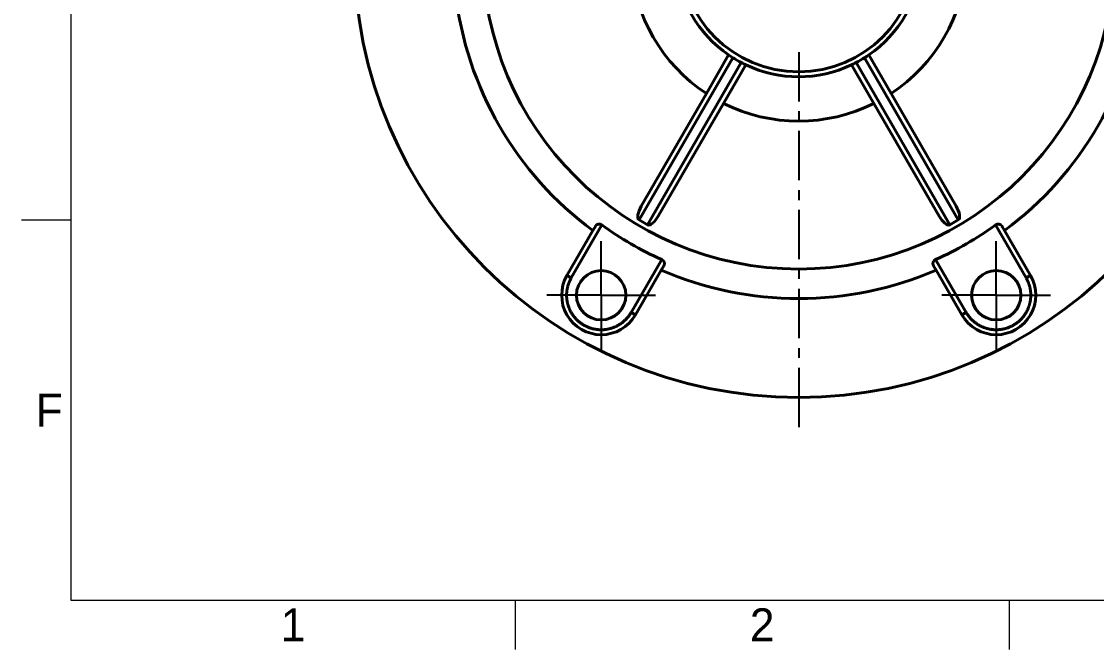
# Model space of a CAD drawing. Header units: millimetres. Extents: x 15 to 415, y 5 to 292.
# Drawn here: x 15 to 123.9, y 5 to 68.6 of the extents above; entities that cross this region are included whole.
import ezdxf

# ---------------------------------------------------------------- set-up
doc = ezdxf.new("R2010")
doc.units = ezdxf.units.MM
doc.linetypes.add('CenterLine', pattern=[8, 5, -1, 1, -1])
for name, color, linetype in [('Annotations', 7, 'Continuous'), ('Border', 7, 'Continuous'), ('Geometries', 7, 'Continuous')]:
    doc.layers.add(name, color=color, linetype=linetype)
doc.styles.add('Shapr5', font='txt', dxfattribs={"height": 3.3495})

# ---------------------------------------------------------------- blocks, each defined once
blk = doc.blocks.new('*U3')
at = {"layer": 'Annotations', "linetype": 'CenterLine', "lineweight": -3}
for p, q in [((93.7, 120.55), (93.7, 123.55)), ((93.7, 85.55), (93.7, 120.55)), ((48.7, 75.55), (45.38, 75.55)), ((83.7, 75.55), (48.7, 75.55)), ((103.7, 75.55), (138.7, 75.55)), ((138.7, 75.55), (141.7, 75.55)), ((93.7, 65.55), (93.7, 30.55)), ((93.7, 30.55), (93.7, 27.55))]:
    blk.add_line(p, q, dxfattribs=at)
at = {"layer": 'Annotations', "linetype": 'Continuous', "lineweight": -3}
for q in [(93.7, 80.55), (88.7, 75.55), (93.7, 70.55), (98.7, 75.55)]:
    blk.add_line((93.7, 75.55), q, dxfattribs=at)
blk = doc.blocks.new('*U8')
at = {"layer": 'Annotations', "linetype": 'CenterLine', "lineweight": -3}
for p, q in [((113.7, 43.4), (113.7, 46.4)), ((111.2, 40.9), (108.2, 40.9)), ((116.2, 40.9), (119.2, 40.9)), ((113.7, 38.4), (113.7, 35.4))]:
    blk.add_line(p, q, dxfattribs=at)
at = {"layer": 'Annotations', "linetype": 'Continuous', "lineweight": -3}
for q in [(113.7, 45.9), (108.7, 40.9), (113.7, 35.9), (118.7, 40.9)]:
    blk.add_line((113.7, 40.9), q, dxfattribs=at)
blk = doc.blocks.new('*U9')
at = {"layer": 'Annotations', "linetype": 'CenterLine', "lineweight": -3}
for p, q in [((73.7, 43.4), (73.7, 46.4)), ((71.2, 40.9), (68.2, 40.9)), ((76.2, 40.9), (79.2, 40.9)), ((73.7, 38.4), (73.7, 35.4))]:
    blk.add_line(p, q, dxfattribs=at)
at = {"layer": 'Annotations', "linetype": 'Continuous', "lineweight": -3}
for q in [(73.7, 45.9), (68.7, 40.9), (73.7, 35.9), (78.7, 40.9)]:
    blk.add_line((73.7, 40.9), q, dxfattribs=at)

msp = doc.modelspace()

# ---------------------------------------------------------------- linework, layer by layer
at = {"layer": 'Border', "linetype": 'Continuous', "lineweight": 15}
for p, q in [((20, 287), (20, 10)), ((20, 48.5), (15, 48.5)), ((20, 10), (410, 10)), ((65, 10), (65, 5)), ((115, 10), (115, 5))]:
    msp.add_line(p, q, dxfattribs=at)
at = {"layer": 'Geometries', "linetype": 'Continuous', "lineweight": 40}
for p, q in [((87.0193, 64.9793), (77.5326, 48.548)), ((78.3987, 48.048), (87.8853, 64.4793)), ((84.346, 61.349), (86.6013, 65.2553)), ((88.3333, 64.2553), (86.078, 60.349)), ((101.3165, 60.349), (99.0612, 64.2553)), ((99.5093, 64.4793), (108.9959, 48.048)), ((109.8619, 48.548), (100.3753, 64.9793)), ((100.7933, 65.2553), (103.0486, 61.349)), ((77.7529, 49.9295), (84.346, 61.349)), ((103.0486, 61.349), (109.6416, 49.9295)), ((86.078, 60.349), (79.4849, 48.9295)), ((107.9096, 48.9295), (101.3165, 60.349)), ((73.7649, 48.022), (70.6662, 42.6549)), ((77.5326, 48.548), (78.3987, 48.048)), ((108.9959, 48.048), (109.8619, 48.548)), ((116.7284, 42.6549), (113.6297, 48.022)), ((70.2332, 42.9049), (72.8562, 47.4482)), ((72.8562, 47.4482), (73.1079, 47.8841)), ((114.2867, 47.8841), (114.5383, 47.4482)), ((114.5383, 47.4482), (117.1614, 42.9049)), ((76.7284, 39.1549), (79.8271, 44.522)), ((80.0361, 43.8841), (79.7844, 43.4482)), ((107.6101, 43.4482), (107.3584, 43.8841)), ((107.5675, 44.522), (110.6662, 39.1549)), ((70.6662, 42.6549), (70.2332, 42.9049)), ((79.7844, 43.4482), (77.1614, 38.9049)), ((110.2332, 38.9049), (107.6101, 43.4482)), ((116.7284, 42.6549), (117.1614, 42.9049)), ((76.7284, 39.1549), (77.1614, 38.9049)), ((110.6662, 39.1549), (110.2332, 38.9049))]:
    msp.add_line(p, q, dxfattribs=at)
at = {"layer": 'Geometries', "linetype": 'Continuous', "lineweight": 40, "flags": 128}
for points in [[(73.1079, 47.8841), (73.1174, 47.8999), (73.1275, 47.9153), (73.1381, 47.9303), (73.1493, 47.9449), (73.1586, 47.9563), (73.1683, 47.9673), (73.1784, 47.9781), (73.1888, 47.9886), (73.1996, 47.9988), (73.2113, 48.0092), (73.2234, 48.0191), (73.2359, 48.0287), (73.2488, 48.0379), (73.2621, 48.0467), (73.2728, 48.0533), (73.2837, 48.0596), (73.2949, 48.0656), (73.3064, 48.0713), (73.3181, 48.0767), (73.33, 48.0818), (73.3422, 48.0865), (73.3546, 48.091), (73.3678, 48.0952), (73.3812, 48.099), (73.3949, 48.1024), (73.4088, 48.1054), (73.4214, 48.1077), (73.4341, 48.1096), (73.447, 48.1111), (73.4601, 48.1123), (73.4733, 48.113), (73.4871, 48.1134), (73.501, 48.1133), (73.515, 48.1128), (73.5293, 48.1118), (73.5436, 48.1103), (73.5579, 48.1083), (73.5723, 48.1059), (73.5868, 48.1029), (73.6013, 48.0995), (73.6132, 48.0963), (73.6252, 48.0927), (73.6371, 48.0887), (73.649, 48.0845), (73.6609, 48.0798), (73.6742, 48.0742), (73.6875, 48.0681), (73.7006, 48.0616), (73.7135, 48.0547), (73.7267, 48.0471), (73.7396, 48.0392), (73.7524, 48.0308), (73.7649, 48.022)], [(113.6297, 48.022), (113.6425, 48.031), (113.6556, 48.0396), (113.6689, 48.0478), (113.6824, 48.0555), (113.6938, 48.0615), (113.7052, 48.0672), (113.7167, 48.0726), (113.7283, 48.0776), (113.74, 48.0824), (113.7542, 48.0876), (113.7684, 48.0924), (113.7826, 48.0966), (113.7968, 48.1004), (113.8114, 48.1037), (113.8259, 48.1066), (113.8404, 48.1089), (113.8548, 48.1107), (113.8691, 48.1121), (113.8834, 48.113), (113.8975, 48.1134), (113.9114, 48.1133), (113.9252, 48.1129), (113.9392, 48.1119), (113.953, 48.1105), (113.9665, 48.1087), (113.9799, 48.1065), (113.9931, 48.1039), (114.0074, 48.1005), (114.0215, 48.0967), (114.0353, 48.0925), (114.0489, 48.0878), (114.0621, 48.0828), (114.075, 48.0773), (114.0877, 48.0715), (114.1001, 48.0653), (114.1128, 48.0585), (114.1251, 48.0512), (114.1372, 48.0436), (114.149, 48.0357), (114.1629, 48.0256), (114.1763, 48.015), (114.1893, 48.0039), (114.2018, 47.9924), (114.2139, 47.9805), (114.2254, 47.9682), (114.2366, 47.9555), (114.2472, 47.9425), (114.2578, 47.9284), (114.2679, 47.914), (114.2776, 47.8992), (114.2867, 47.8841)], [(79.8271, 44.522), (79.8413, 44.5154), (79.8552, 44.5084), (79.869, 44.5009), (79.8824, 44.493), (79.8933, 44.4863), (79.904, 44.4792), (79.9144, 44.4719), (79.9246, 44.4644), (79.9345, 44.4567), (79.9461, 44.447), (79.9573, 44.4371), (79.9681, 44.4269), (79.9785, 44.4164), (79.9887, 44.4055), (79.9984, 44.3943), (80.0077, 44.383), (80.0164, 44.3714), (80.0248, 44.3597), (80.0327, 44.3478), (80.0401, 44.3358), (80.047, 44.3237), (80.0535, 44.3115), (80.0596, 44.2989), (80.0653, 44.2863), (80.0706, 44.2736), (80.0753, 44.2609), (80.0797, 44.2482), (80.0839, 44.2341), (80.0877, 44.22), (80.0909, 44.2059), (80.0936, 44.1919), (80.0959, 44.1779), (80.0976, 44.164), (80.0989, 44.1501), (80.0998, 44.1363), (80.1002, 44.1219), (80.1001, 44.1075), (80.0996, 44.0933), (80.0986, 44.0792), (80.0967, 44.062), (80.0943, 44.0451), (80.0912, 44.0283), (80.0875, 44.0117), (80.0832, 43.9953), (80.0784, 43.9792), (80.0729, 43.9632), (80.0669, 43.9475), (80.0601, 43.9312), (80.0527, 43.9153), (80.0447, 43.8995), (80.0361, 43.8841)], [(107.3584, 43.8841), (107.3495, 43.9002), (107.3412, 43.9166), (107.3335, 43.9333), (107.3265, 43.9503), (107.3213, 43.9641), (107.3166, 43.978), (107.3122, 43.9921), (107.3084, 44.0064), (107.3049, 44.0208), (107.3018, 44.0361), (107.2992, 44.0516), (107.2972, 44.0673), (107.2957, 44.083), (107.2947, 44.0989), (107.2944, 44.1115), (107.2944, 44.1241), (107.2948, 44.1368), (107.2956, 44.1496), (107.2967, 44.1624), (107.2983, 44.1753), (107.3003, 44.1882), (107.3027, 44.2012), (107.3056, 44.2147), (107.309, 44.2283), (107.3129, 44.2418), (107.3173, 44.2554), (107.3216, 44.2674), (107.3263, 44.2793), (107.3314, 44.2913), (107.3369, 44.3032), (107.3429, 44.315), (107.3494, 44.3271), (107.3565, 44.3391), (107.364, 44.351), (107.372, 44.3628), (107.3804, 44.3745), (107.3892, 44.3859), (107.3986, 44.3972), (107.4084, 44.4082), (107.4186, 44.4191), (107.4274, 44.4278), (107.4365, 44.4364), (107.4458, 44.4447), (107.4555, 44.4529), (107.4654, 44.4609), (107.477, 44.4696), (107.4889, 44.478), (107.501, 44.4861), (107.5135, 44.4939), (107.5266, 44.5015), (107.54, 44.5087), (107.5537, 44.5156), (107.5675, 44.522)], [(70.6662, 42.6549), (70.643, 42.6141), (70.6203, 42.573), (70.5982, 42.5316), (70.5767, 42.4898), (70.5557, 42.4478), (70.5353, 42.4055), (70.5155, 42.363), (70.4962, 42.3202), (70.4775, 42.2771), (70.4594, 42.2338), (70.4419, 42.1902), (70.425, 42.1464), (70.4086, 42.1024), (70.3928, 42.0582), (70.3777, 42.0138), (70.3631, 41.9692), (70.3491, 41.9243), (70.3357, 41.8793), (70.3221, 41.8311), (70.3092, 41.7826), (70.297, 41.734), (70.2854, 41.6852), (70.2746, 41.6363), (70.2644, 41.5872), (70.2553, 41.5397), (70.2469, 41.4921), (70.2391, 41.4443), (70.232, 41.3965), (70.2255, 41.3486), (70.2197, 41.3006), (70.2146, 41.2525), (70.2101, 41.2043), (70.2063, 41.1561), (70.2032, 41.1079), (70.2007, 41.0596), (70.1989, 41.0113), (70.1978, 40.9629), (70.1973, 40.9146), (70.1975, 40.8662), (70.1984, 40.8178), (70.1999, 40.7695), (70.2021, 40.7212), (70.2044, 40.6824), (70.2071, 40.6437), (70.2102, 40.6049), (70.2138, 40.5662), (70.2177, 40.5275), (70.2222, 40.4888), (70.227, 40.4502), (70.2323, 40.4116), (70.2394, 40.3638), (70.2472, 40.3162), (70.2556, 40.2686), (70.2647, 40.2211), (70.2745, 40.1738), (70.2849, 40.1267), (70.296, 40.0797), (70.3077, 40.0328), (70.32, 39.9861), (70.333, 39.9396), (70.3467, 39.8932), (70.361, 39.8471), (70.3759, 39.8011), (70.3914, 39.7554), (70.4076, 39.7099), (70.4244, 39.6646), (70.4419, 39.6195), (70.4599, 39.5747), (70.4749, 39.5389), (70.4902, 39.5033), (70.506, 39.4678), (70.5221, 39.4325), (70.5387, 39.3973), (70.5556, 39.3623), (70.5729, 39.3275), (70.5907, 39.2929), (70.6132, 39.2502), (70.6363, 39.2078), (70.6601, 39.1657), (70.6844, 39.1239), (70.7092, 39.0825), (70.7347, 39.0414), (70.7607, 39.0007), (70.7872, 38.9603), (70.8143, 38.9204), (70.842, 38.8807), (70.8702, 38.8415), (70.899, 38.8027), (70.9282, 38.7643), (70.958, 38.7263), (70.9884, 38.6886), (71.0192, 38.6515), (71.0506, 38.6147), (71.0825, 38.5784), (71.1084, 38.5496), (71.1347, 38.521), (71.1613, 38.4927), (71.1882, 38.4648), (71.2155, 38.437), (71.2431, 38.4096), (71.2709, 38.3825), (71.2991, 38.3557), (71.3345, 38.3228), (71.3704, 38.2905), (71.4067, 38.2586), (71.4435, 38.2272), (71.4807, 38.1964), (71.5183, 38.166), (71.5563, 38.1362), (71.5947, 38.1069), (71.6335, 38.0782), (71.6727, 38.0499), (71.7123, 38.0223), (71.7523, 37.9951), (71.7926, 37.9686), (71.8334, 37.9425), (71.8744, 37.9171), (71.9158, 37.8922), (71.9576, 37.8679), (71.9997, 37.8442), (72.0337, 37.8255), (72.068, 37.8073), (72.1024, 37.7894), (72.1371, 37.7719), (72.172, 37.7548), (72.2071, 37.738), (72.2424, 37.7217), (72.2778, 37.7057), (72.3221, 37.6864), (72.3667, 37.6678), (72.4115, 37.6497), (72.4566, 37.6323), (72.5019, 37.6154), (72.5474, 37.5993), (72.5932, 37.5837), (72.6391, 37.5688), (72.6853, 37.5545), (72.7316, 37.5408), (72.7782, 37.5278), (72.8249, 37.5154), (72.8717, 37.5037), (72.9188, 37.4926), (72.966, 37.4822), (73.0133, 37.4724), (73.0608, 37.4633), (73.1083, 37.4548), (73.1466, 37.4485), (73.185, 37.4426), (73.2234, 37.4372), (73.2619, 37.4321), (73.3005, 37.4275), (73.3392, 37.4233), (73.3779, 37.4195), (73.4166, 37.4162), (73.4648, 37.4127), (73.5131, 37.4098), (73.5614, 37.4076), (73.6097, 37.406), (73.658, 37.4052), (73.7064, 37.405), (73.7547, 37.4054), (73.803, 37.4066), (73.8513, 37.4084), (73.8996, 37.4108), (73.9478, 37.414), (73.996, 37.4178), (74.0441, 37.4222), (74.0922, 37.4273), (74.1402, 37.4331), (74.1881, 37.4396), (74.2359, 37.4467), (74.2836, 37.4544), (74.3218, 37.4611), (74.36, 37.4683), (74.3981, 37.4758), (74.4361, 37.4838), (74.4741, 37.4922), (74.512, 37.5011), (74.5498, 37.5103), (74.5874, 37.52), (74.6341, 37.5326), (74.6806, 37.5459), (74.7269, 37.5598), (74.773, 37.5744), (74.8189, 37.5895), (74.8646, 37.6053), (74.9101, 37.6218), (74.9553, 37.6389), (75.0003, 37.6566), (75.0451, 37.6749), (75.0896, 37.6938), (75.1338, 37.7134), (75.1777, 37.7335), (75.2214, 37.7543), (75.2648, 37.7756), (75.3079, 37.7976), (75.3506, 37.8201), (75.3931, 37.8432), (75.427, 37.8623), (75.4606, 37.8816), (75.4941, 37.9014), (75.5273, 37.9215), (75.5604, 37.9421), (75.5932, 37.963), (75.6258, 37.9842), (75.6582, 38.0058), (75.698, 38.0332), (75.7375, 38.0611), (75.7766, 38.0895), (75.8153, 38.1185), (75.8535, 38.148), (75.8914, 38.1781), (75.9288, 38.2086), (75.9659, 38.2397), (76.0024, 38.2713), (76.0386, 38.3034), (76.0743, 38.3359), (76.1095, 38.369), (76.1443, 38.4026), (76.1786, 38.4366), (76.2125, 38.4711), (76.2458, 38.5061), (76.2787, 38.5415), (76.3111, 38.5774), (76.3368, 38.6065), (76.3621, 38.6359), (76.3871, 38.6656), (76.4118, 38.6956), (76.4362, 38.7259), (76.4603, 38.7565), (76.484, 38.7874), (76.5073, 38.8185), (76.5311, 38.8509), (76.5545, 38.8836), (76.5776, 38.9165), (76.6002, 38.9498), (76.6225, 38.9832), (76.6445, 39.0171), (76.666, 39.0512), (76.6872, 39.0855), (76.708, 39.1201), (76.7284, 39.1549)], [(110.6662, 39.1549), (110.6899, 39.1144), (110.7142, 39.0743), (110.7391, 39.0344), (110.7644, 38.9949), (110.7903, 38.9557), (110.8167, 38.9169), (110.8437, 38.8785), (110.8711, 38.8404), (110.8991, 38.8027), (110.9275, 38.7653), (110.9565, 38.7283), (110.9859, 38.6918), (111.0159, 38.6556), (111.0463, 38.6199), (111.0772, 38.5845), (111.1085, 38.5496), (111.1404, 38.515), (111.1726, 38.481), (111.2076, 38.445), (111.2431, 38.4096), (111.2791, 38.3747), (111.3156, 38.3403), (111.3526, 38.3065), (111.39, 38.2731), (111.4266, 38.2415), (111.4636, 38.2104), (111.501, 38.1798), (111.5389, 38.1497), (111.5772, 38.1201), (111.6158, 38.0911), (111.6549, 38.0626), (111.6944, 38.0347), (111.7342, 38.0073), (111.7745, 37.9804), (111.8151, 37.9541), (111.856, 37.9284), (111.8973, 37.9033), (111.9389, 37.8787), (111.9809, 37.8547), (112.0232, 37.8313), (112.0659, 37.8084), (112.1088, 37.7862), (112.1435, 37.7688), (112.1784, 37.7517), (112.2136, 37.735), (112.2488, 37.7188), (112.2844, 37.7028), (112.3201, 37.6873), (112.356, 37.6722), (112.392, 37.6575), (112.4369, 37.6398), (112.4821, 37.6227), (112.5275, 37.6062), (112.5732, 37.5904), (112.619, 37.5752), (112.6651, 37.5606), (112.7113, 37.5467), (112.7578, 37.5334), (112.8044, 37.5207), (112.8512, 37.5087), (112.8981, 37.4974), (112.9452, 37.4867), (112.9925, 37.4766), (113.0399, 37.4672), (113.0874, 37.4585), (113.135, 37.4504), (113.1828, 37.443), (113.2306, 37.4362), (113.2691, 37.4313), (113.3076, 37.4267), (113.3462, 37.4226), (113.3848, 37.4189), (113.4236, 37.4157), (113.4624, 37.4129), (113.5012, 37.4105), (113.54, 37.4085), (113.5883, 37.4067), (113.6366, 37.4055), (113.6849, 37.405), (113.7332, 37.4052), (113.7815, 37.406), (113.8298, 37.4075), (113.8781, 37.4096), (113.9263, 37.4125), (113.9745, 37.4159), (114.0226, 37.4201), (114.0707, 37.4249), (114.1187, 37.4304), (114.1666, 37.4365), (114.2144, 37.4433), (114.2622, 37.4508), (114.3098, 37.4589), (114.3573, 37.4677), (114.4047, 37.4772), (114.4427, 37.4852), (114.4805, 37.4937), (114.5183, 37.5026), (114.556, 37.5119), (114.5936, 37.5217), (114.6312, 37.5319), (114.6686, 37.5425), (114.7059, 37.5535), (114.7521, 37.5677), (114.798, 37.5826), (114.8438, 37.5981), (114.8893, 37.6142), (114.9346, 37.631), (114.9797, 37.6484), (115.0245, 37.6664), (115.0691, 37.685), (115.1134, 37.7043), (115.1575, 37.7241), (115.2013, 37.7446), (115.2447, 37.7656), (115.2879, 37.7873), (115.3308, 37.8095), (115.3734, 37.8324), (115.4157, 37.8558), (115.4576, 37.8798), (115.4992, 37.9044), (115.5323, 37.9246), (115.5653, 37.9451), (115.598, 37.966), (115.6304, 37.9872), (115.6627, 38.0089), (115.6948, 38.0309), (115.7266, 38.0533), (115.7581, 38.076), (115.797, 38.1048), (115.8355, 38.134), (115.8735, 38.1638), (115.9111, 38.1941), (115.9484, 38.2249), (115.9851, 38.2563), (116.0215, 38.2881), (116.0574, 38.3205), (116.0928, 38.3533), (116.1279, 38.3866), (116.1624, 38.4204), (116.1965, 38.4547), (116.23, 38.4894), (116.2632, 38.5246), (116.2958, 38.5602), (116.3279, 38.5963), (116.3595, 38.6329), (116.3907, 38.6698), (116.4153, 38.6998), (116.4396, 38.7301), (116.4635, 38.7607), (116.4871, 38.7915), (116.5104, 38.8226), (116.5334, 38.854), (116.556, 38.8856), (116.5783, 38.9175), (116.6055, 38.9575), (116.6321, 38.9979), (116.6581, 39.0386), (116.6836, 39.0796), (116.7085, 39.1211), (116.7329, 39.1628), (116.7566, 39.2049), (116.7798, 39.2473), (116.8024, 39.29), (116.8244, 39.3331), (116.8458, 39.3764), (116.8666, 39.42), (116.8868, 39.4639), (116.9064, 39.5081), (116.9254, 39.5526), (116.9438, 39.5973), (116.9615, 39.6423), (116.9787, 39.6874), (116.992, 39.7239), (117.0049, 39.7605), (117.0174, 39.7973), (117.0295, 39.8342), (117.0412, 39.8713), (117.0524, 39.9085), (117.0633, 39.9459), (117.0738, 39.9834), (117.0862, 40.0301), (117.0979, 40.077), (117.1091, 40.1241), (117.1195, 40.1713), (117.1293, 40.2186), (117.1385, 40.2661), (117.147, 40.3137), (117.1548, 40.3614), (117.162, 40.4092), (117.1685, 40.4571), (117.1743, 40.5051), (117.1795, 40.5532), (117.184, 40.6013), (117.1879, 40.6495), (117.1911, 40.6978), (117.1936, 40.7461), (117.1955, 40.7944), (117.1967, 40.8427), (117.1971, 40.8815), (117.1972, 40.9204), (117.1968, 40.9592), (117.196, 40.9981), (117.1947, 41.037), (117.1931, 41.0759), (117.1909, 41.1147), (117.1884, 41.1536), (117.1846, 41.2018), (117.1802, 41.2499), (117.1751, 41.298), (117.1694, 41.3459), (117.163, 41.3939), (117.1559, 41.4417), (117.1481, 41.4894), (117.1397, 41.537), (117.1307, 41.5844), (117.121, 41.6318), (117.1106, 41.679), (117.0996, 41.726), (117.0879, 41.7729), (117.0756, 41.8197), (117.0626, 41.8662), (117.049, 41.9126), (117.0348, 41.9588), (117.0199, 42.0048), (117.0075, 42.0416), (116.9947, 42.0782), (116.9815, 42.1148), (116.9678, 42.1511), (116.9538, 42.1874), (116.9393, 42.2235), (116.9245, 42.2595), (116.9092, 42.2953), (116.893, 42.3321), (116.8764, 42.3687), (116.8594, 42.4052), (116.842, 42.4414), (116.8241, 42.4774), (116.8058, 42.5134), (116.7871, 42.5491), (116.7679, 42.5846), (116.7483, 42.6199), (116.7284, 42.6549)]]:
    msp.add_lwpolyline(points, dxfattribs=at)
at = {"layer": 'Geometries', "linetype": 'Continuous', "lineweight": 40}
for centre, radius in [((93.6973, 75.5459), 45), ((93.6973, 75.5459), 31.9833), ((93.6973, 75.5459), 12), ((73.6973, 40.9049), 2.5), ((113.6973, 40.9049), 2.5)]:
    msp.add_circle(centre, radius, dxfattribs=at)
for centre, radius, start, end in [((93.6973, 75.5459), 17, 183.372287, 236.627713), ((93.6973, 75.5459), 12.5, 184.588566, 235.411434), ((93.6973, 75.5459), 12.5, 304.588566, 355.411434), ((93.6973, 75.5459), 17, 303.372287, 356.627713), ((93.6973, 75.5459), 34.9833, 186.565568, 233.434432), ((93.6973, 75.5459), 34.9833, 306.565568, 353.434432), ((93.6973, 75.5459), 12.5, 235.411434, 237.707557), ((93.6973, 75.5459), 12.5, 237.707557, 242.292443), ((93.6973, 75.5459), 12.5, 242.292443, 244.588566), ((93.6973, 75.5459), 12.5, 244.588566, 295.411434), ((93.6973, 75.5459), 12.5, 295.411434, 297.707557), ((93.6973, 75.5459), 12.5, 297.707557, 302.292443), ((93.6973, 75.5459), 12.5, 302.292443, 304.588566), ((93.6973, 75.5459), 17, 243.372287, 296.627713), ((93.6973, 75.5459), 33.9833, 234.08853, 245.91147), ((93.6973, 75.5459), 33.9833, 294.08853, 305.91147), ((73.6973, 40.9049), 4, 149.999868, 330.000132), ((93.6973, 75.5459), 34.9833, 246.565568, 293.434432), ((113.6973, 40.9049), 4, 209.999868, 30.000132)]:
    msp.add_arc(centre, radius, start, end, dxfattribs=at)
for centre, major_axis, start_param, end_param in [((78.1859, 49.6795), (0.6533, 1.1315), 1.57079633, 3.14159265), ((109.2086, 49.6795), (0.6533, -1.1315), 0, 1.57079633), ((79.0519, 49.1795), (-0.6533, -1.1315), 0, 1.57079633), ((108.3426, 49.1795), (-0.6533, 1.1315), 1.57079633, 3.14159265)]:
    msp.add_ellipse(centre, major_axis=major_axis, ratio=0.38268343, start_param=start_param, end_param=end_param, dxfattribs=at)

# ---------------------------------------------------------------- block references
for name in ['*U3', '*U9', '*U8']:
    msp.add_blockref(name, (0, 0))

# ---------------------------------------------------------------- texts
at = {"layer": 'Border', "linetype": 'Continuous', "lineweight": 15, "char_height": 3.3495, "width": 3.3495, "style": 'Shapr5'}
for s, insert, attachment_point in [('F', (19.1747, 29.25), 6), ('1', (42.5, 9.1747), 2), ('2', (90, 9.1747), 2)]:
    msp.add_mtext(s, dxfattribs=dict(at, insert=insert, attachment_point=attachment_point))

doc.saveas('drawing.dxf')
